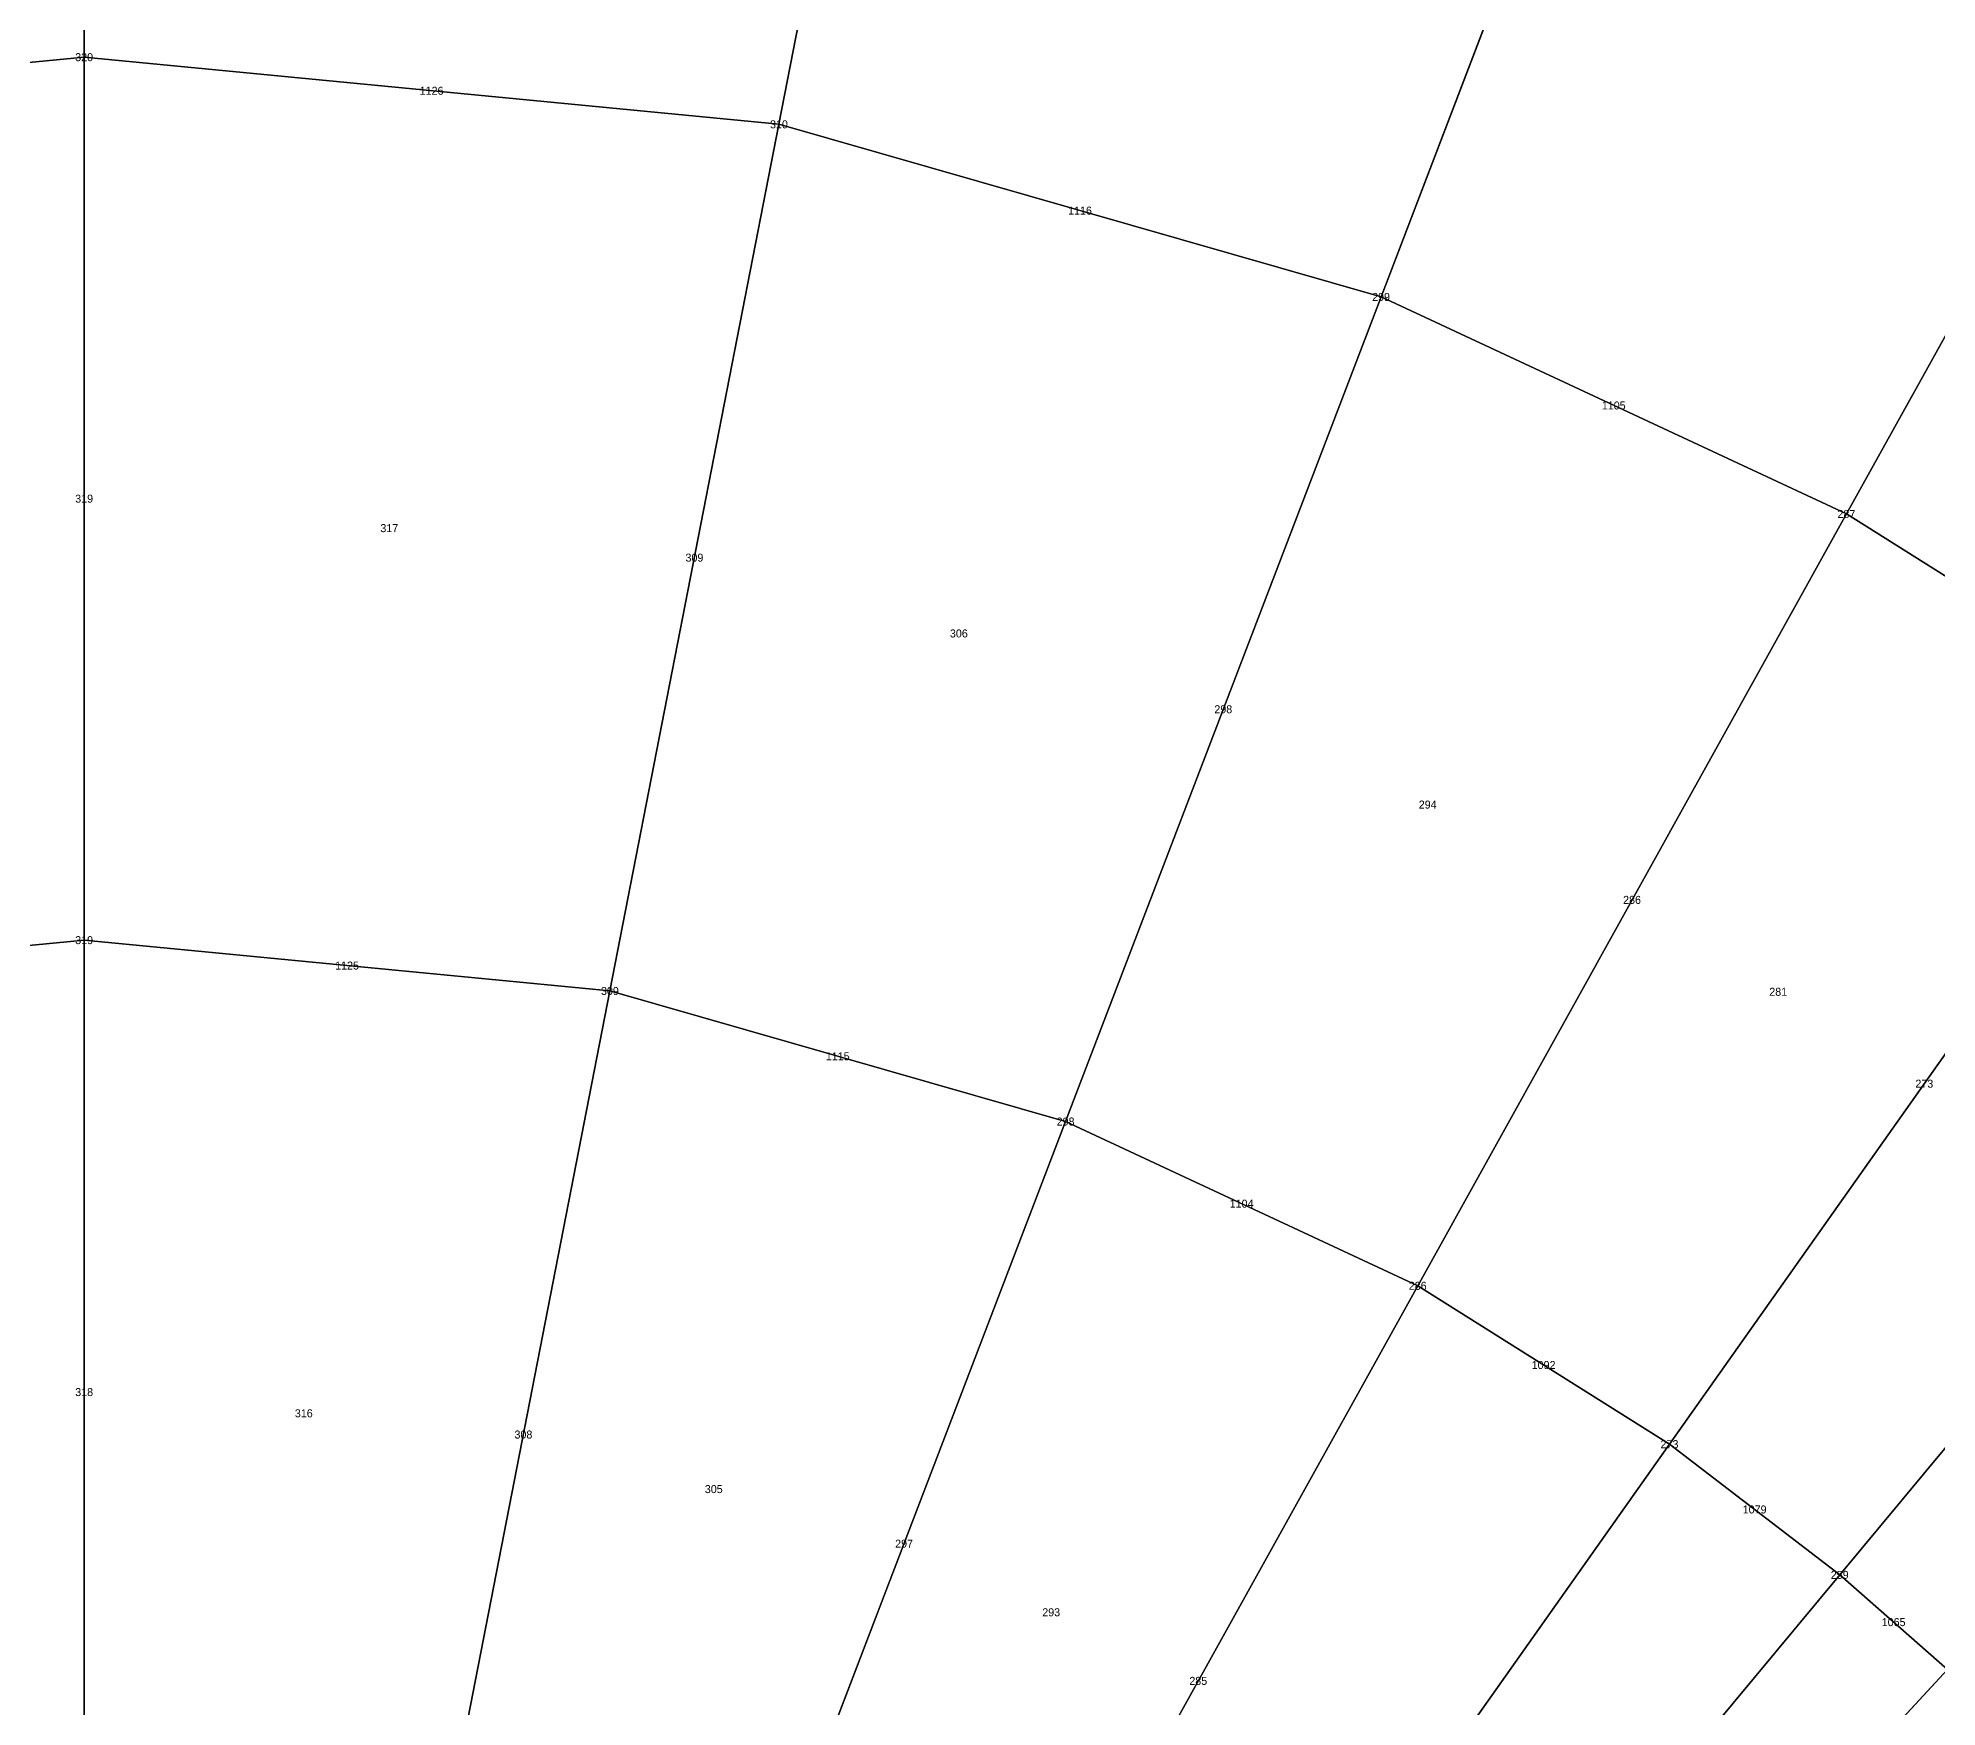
# Model space of a CAD drawing. Header units: metres. Extents: x -1.88 to 1.88, y -1.88 to 1.88.
# Drawn here: x -0.0115 to 0.4631, y 0.4947 to 0.9117 of the extents above; entities that cross this region are included whole.
import ezdxf
from ezdxf.enums import TextEntityAlignment as Align

# ---------------------------------------------------------------- set-up
doc = ezdxf.new("R2010")
doc.units = ezdxf.units.M

msp = doc.modelspace()

# ---------------------------------------------------------------- linework, layer by layer
at = {"layer": 'BRANCHES'}
for p, q in [((0, 0.90692, 2.49174), (0, 1.12064, 2.40321)), ((0.17366, 0.89014, 2.49174), (0.21458, 1.0999, 2.40321)), ((0.32414, 0.84701, 2.49174), (0.40052, 1.04662, 2.40321)), ((0.44045, 0.79278, 2.49174), (0.54424, 0.97961, 2.40321)), ((0, 0.90692, 2.49174), (-0.17366, 0.89014, 2.49174)), ((0, 0.6863, 2.5613), (0, 0.90692, 2.49174)), ((0.17366, 0.89014, 2.49174), (0, 0.90692, 2.49174)), ((0.13141, 0.6736, 2.5613), (0.17366, 0.89014, 2.49174)), ((0.32414, 0.84701, 2.49174), (0.17366, 0.89014, 2.49174)), ((0.24529, 0.64097, 2.5613), (0.32414, 0.84701, 2.49174)), ((0.44045, 0.79278, 2.49174), (0.32414, 0.84701, 2.49174)), ((0.3333, 0.59993, 2.5613), (0.44045, 0.79278, 2.49174)), ((0.52361, 0.7405, 2.49174), (0.44045, 0.79278, 2.49174)), ((0.39623, 0.56036, 2.5613), (0.52361, 0.7405, 2.49174)), ((0.43878, 0.52771, 2.5613), (0.57983, 0.69735, 2.49174)), ((0, 0.6863, 2.5613), (-0.13141, 0.6736, 2.5613)), ((0, 0.46045, 2.61137), (0, 0.6863, 2.5613)), ((0.13141, 0.6736, 2.5613), (0, 0.6863, 2.5613)), ((0.08817, 0.45193, 2.61137), (0.13141, 0.6736, 2.5613)), ((0.24529, 0.64097, 2.5613), (0.13141, 0.6736, 2.5613)), ((0.16457, 0.43004, 2.61137), (0.24529, 0.64097, 2.5613)), ((0.3333, 0.59993, 2.5613), (0.24529, 0.64097, 2.5613)), ((0.22362, 0.40251, 2.61137), (0.3333, 0.59993, 2.5613)), ((0.39623, 0.56036, 2.5613), (0.3333, 0.59993, 2.5613)), ((0.26584, 0.37596, 2.61137), (0.39623, 0.56036, 2.5613)), ((0.43878, 0.52771, 2.5613), (0.39623, 0.56036, 2.5613)), ((0.29439, 0.35406, 2.61137), (0.43878, 0.52771, 2.5613)), ((0.46572, 0.50409, 2.5613), (0.43878, 0.52771, 2.5613)), ((0.31246, 0.33821, 2.61137), (0.46572, 0.50409, 2.5613))]:
    msp.add_line(p, q, dxfattribs=at)
at = {"layer": 'Faces'}
for points in [[(0, 0.90692, 2.49174), (-0.17366, 0.89014, 2.49174), (-0.21458, 1.0999, 2.40321), (0, 1.12064, 2.40321)], [(0.17366, 0.89014, 2.49174), (0, 0.90692, 2.49174), (0, 1.12064, 2.40321), (0.21458, 1.0999, 2.40321)], [(0.32414, 0.84701, 2.49174), (0.17366, 0.89014, 2.49174), (0.21458, 1.0999, 2.40321), (0.40052, 1.04662, 2.40321)], [(0.44045, 0.79278, 2.49174), (0.32414, 0.84701, 2.49174), (0.40052, 1.04662, 2.40321), (0.54424, 0.97961, 2.40321)], [(0.52361, 0.7405, 2.49174), (0.44045, 0.79278, 2.49174), (0.54424, 0.97961, 2.40321), (0.647, 0.915, 2.40321)], [(0, 0.6863, 2.5613), (-0.13141, 0.6736, 2.5613), (-0.17366, 0.89014, 2.49174), (0, 0.90692, 2.49174)], [(0.13141, 0.6736, 2.5613), (0, 0.6863, 2.5613), (0, 0.90692, 2.49174), (0.17366, 0.89014, 2.49174)], [(0.24529, 0.64097, 2.5613), (0.13141, 0.6736, 2.5613), (0.17366, 0.89014, 2.49174), (0.32414, 0.84701, 2.49174)], [(0.3333, 0.59993, 2.5613), (0.24529, 0.64097, 2.5613), (0.32414, 0.84701, 2.49174), (0.44045, 0.79278, 2.49174)], [(0.39623, 0.56036, 2.5613), (0.3333, 0.59993, 2.5613), (0.44045, 0.79278, 2.49174), (0.52361, 0.7405, 2.49174)], [(0.43878, 0.52771, 2.5613), (0.39623, 0.56036, 2.5613), (0.52361, 0.7405, 2.49174), (0.57983, 0.69735, 2.49174)], [(0.46572, 0.50409, 2.5613), (0.43878, 0.52771, 2.5613), (0.57983, 0.69735, 2.49174), (0.61543, 0.66614, 2.49174)], [(0, 0.46045, 2.61137), (-0.08817, 0.45193, 2.61137), (-0.13141, 0.6736, 2.5613), (0, 0.6863, 2.5613)], [(0.08817, 0.45193, 2.61137), (0, 0.46045, 2.61137), (0, 0.6863, 2.5613), (0.13141, 0.6736, 2.5613)], [(0.16457, 0.43004, 2.61137), (0.08817, 0.45193, 2.61137), (0.13141, 0.6736, 2.5613), (0.24529, 0.64097, 2.5613)], [(0.22362, 0.40251, 2.61137), (0.16457, 0.43004, 2.61137), (0.24529, 0.64097, 2.5613), (0.3333, 0.59993, 2.5613)], [(0.26584, 0.37596, 2.61137), (0.22362, 0.40251, 2.61137), (0.3333, 0.59993, 2.5613), (0.39623, 0.56036, 2.5613)], [(0.29439, 0.35406, 2.61137), (0.26584, 0.37596, 2.61137), (0.39623, 0.56036, 2.5613), (0.43878, 0.52771, 2.5613)], [(0.31246, 0.33821, 2.61137), (0.29439, 0.35406, 2.61137), (0.43878, 0.52771, 2.5613), (0.46572, 0.50409, 2.5613)], [(0.32242, 0.32873, 2.61137), (0.31246, 0.33821, 2.61137), (0.46572, 0.50409, 2.5613), (0.48056, 0.48997, 2.5613)]]:
    msp.add_3dface(points, dxfattribs=at)
at = {"layer": 'NODI-Estradosso'}
for p in [(0, 0.90692, 2.80887), (0.17366, 0.89014, 2.80887), (0.32414, 0.84701, 2.80887), (0.44045, 0.79278, 2.80887), (0, 0.6863, 2.87076), (0.13141, 0.6736, 2.87076), (0.24529, 0.64097, 2.87076), (0.3333, 0.59993, 2.87076), (0.39623, 0.56036, 2.87076), (0.43878, 0.52771, 2.87076)]:
    msp.add_point(p, dxfattribs=at)
at = {"layer": 'NODI-Intradosso'}
for p in [(0, 0.90692, 2.49174), (0.17366, 0.89014, 2.49174), (0.32414, 0.84701, 2.49174), (0.44045, 0.79278, 2.49174), (0, 0.6863, 2.5613), (0.13141, 0.6736, 2.5613), (0.24529, 0.64097, 2.5613), (0.3333, 0.59993, 2.5613), (0.39623, 0.56036, 2.5613), (0.43878, 0.52771, 2.5613)]:
    msp.add_point(p, dxfattribs=at)

# ---------------------------------------------------------------- texts
at = {"layer": 'BRANCHES-Index'}
for s, p in [('1126', (0.08683, 0.89853, 2.49174)), ('1116', (0.2489, 0.86858, 2.49174)), ('1105', (0.38229, 0.8199, 2.49174)), ('319', (0, 0.79661, 2.52652)), ('309', (0.15253, 0.78187, 2.52652)), ('298', (0.28471, 0.74399, 2.52652)), ('286', (0.38687, 0.69636, 2.52652)), ('1125', (0.06571, 0.67995, 2.5613)), ('1115', (0.18835, 0.65728, 2.5613)), ('273', (0.45992, 0.65043, 2.52652)), ('1104', (0.28929, 0.62045, 2.5613)), ('1092', (0.36477, 0.58014, 2.5613)), ('318', (0, 0.57338, 2.58633)), ('308', (0.10979, 0.56277, 2.58633)), ('1079', (0.41751, 0.54404, 2.5613)), ('297', (0.20493, 0.5355, 2.58633)), ('1065', (0.45225, 0.5159, 2.5613)), ('285', (0.27846, 0.50122, 2.58633))]:
    msp.add_text(s, height=0.002, dxfattribs=at).set_placement(p, align=Align.MIDDLE_CENTER)
at = {"layer": 'Faces-Index'}
for s, p in [('317', (0.07627, 0.78924, 2.52652)), ('306', (0.21862, 0.76293, 2.52652)), ('294', (0.33579, 0.72017, 2.52652)), ('281', (0.4234, 0.67339, 2.52652)), ('316', (0.0549, 0.56807, 2.58633)), ('305', (0.15736, 0.54914, 2.58633)), ('293', (0.2417, 0.51836, 2.58633))]:
    msp.add_text(s, height=0.002, dxfattribs=at).set_placement(p, align=Align.MIDDLE_CENTER)
at = {"layer": 'NODI-Index'}
for s, p in [('320', (0, 0.90692, 2.49174)), ('310', (0.17366, 0.89014, 2.49174)), ('299', (0.32414, 0.84701, 2.49174)), ('287', (0.44045, 0.79278, 2.49174)), ('319', (0, 0.6863, 2.5613)), ('309', (0.13141, 0.6736, 2.5613)), ('298', (0.24529, 0.64097, 2.5613)), ('286', (0.3333, 0.59993, 2.5613)), ('273', (0.39623, 0.56036, 2.5613)), ('259', (0.43878, 0.52771, 2.5613))]:
    msp.add_text(s, height=0.002, dxfattribs=at).set_placement(p, align=Align.MIDDLE_CENTER)

doc.saveas('drawing.dxf')
